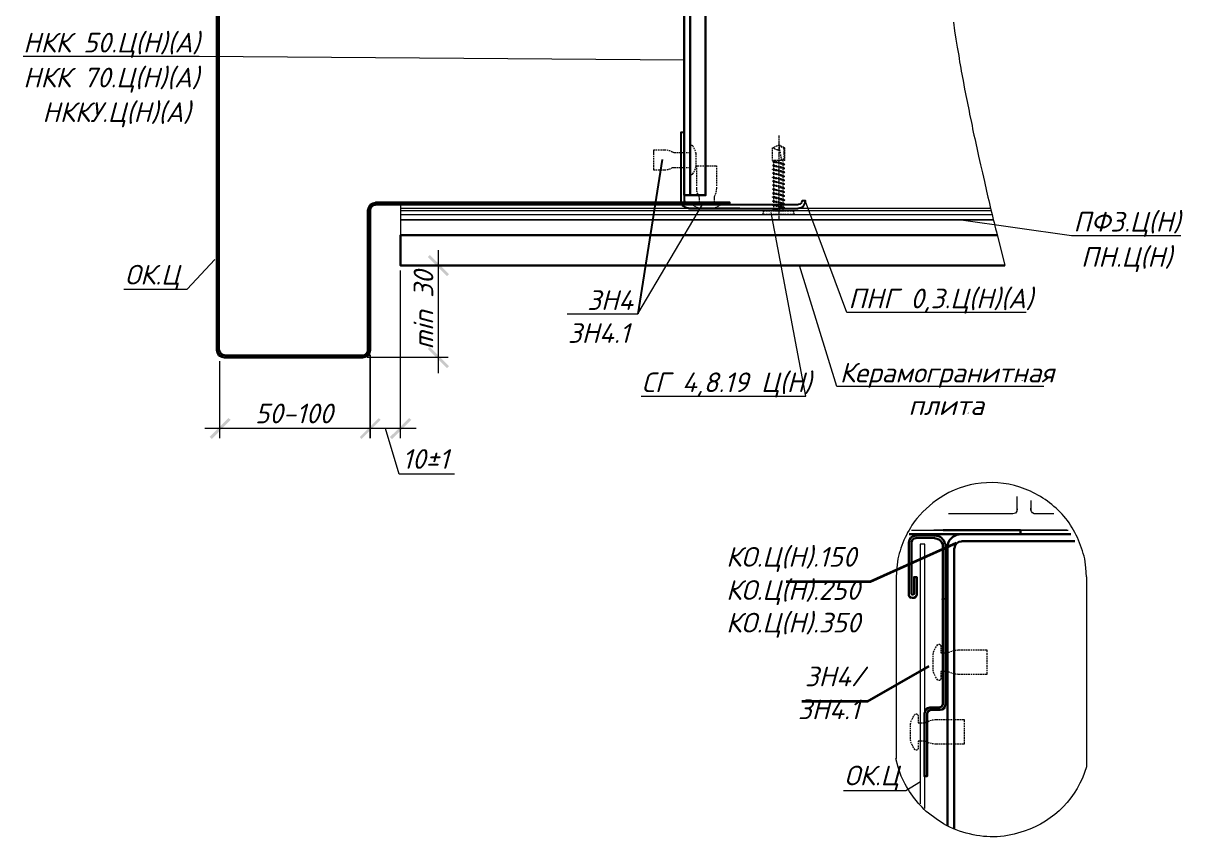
# Model space of a CAD drawing. Header units: millimetres. Extents: x 31 to 483, y 54 to 677.
# Drawn here: x 68.5 to 437.2, y 53.9 to 312.7 of the extents above; entities that cross this region are included whole.
import ezdxf

# ---------------------------------------------------------------- set-up
doc = ezdxf.new("R2010")
doc.units = ezdxf.units.MM
for name, color, linetype, lineweight in [('Заливка', 7, 'CONTINUOUS', 0), ('Линии 0.09', 7, 'CONTINUOUS', 9), ('Линии 0.13', 7, 'CONTINUOUS', 13), ('Линии 0.18', 7, 'CONTINUOUS', 18), ('Линии 0.25', 7, 'CONTINUOUS', 25), ('Линии 0.30', 7, 'CONTINUOUS', 30), ('Линии 0.35', 7, 'CONTINUOUS', 35), ('Текст', 7, 'CONTINUOUS', 18)]:
    doc.layers.add(name, color=color, linetype=linetype, lineweight=lineweight)
doc.styles.add('GOST', font='isocpeur.ttf', dxfattribs={"oblique": 15})

msp = doc.modelspace()

# ---------------------------------------------------------------- hatches: boundary and pattern name
at = {"layer": 'Заливка'}
h = msp.add_hatch(color=256, dxfattribs=at)
h.dxf.hatch_style = 1
h.paths.add_polyline_path([(203.89, 232.83), (197.12, 238.29), (197.78, 238.95)])
h = msp.add_hatch(color=256, dxfattribs=at)
h.dxf.hatch_style = 1
h.paths.add_polyline_path([(203.24, 232.18), (203.89, 232.83), (197.12, 238.29)])
h = msp.add_hatch(color=256, dxfattribs=at)
h.dxf.hatch_style = 1
h.paths.add_polyline_path([(197.78, 209.68), (197.12, 209.03), (203.89, 203.57)])
h = msp.add_hatch(color=256, dxfattribs=at)
h.dxf.hatch_style = 1
h.paths.add_polyline_path([(197.12, 209.03), (203.89, 203.57), (203.24, 202.91)])
h = msp.add_hatch(color=256, dxfattribs=at)
h.dxf.hatch_style = 1
h.paths.add_polyline_path([(343.46, 199.2), (343.24, 199.09), (343.13, 199.09), (342.92, 198.98), (342.81, 198.98), (343.68, 198.98), (343.79, 199.09)])
h = msp.add_hatch(color=256, dxfattribs=at)
h.dxf.hatch_style = 1
h.paths.add_polyline_path([(365.19, 199.2), (364.98, 199.09), (364.87, 199.09), (364.65, 198.98), (364.54, 198.98), (365.41, 198.98), (365.52, 199.09)])
h = msp.add_hatch(color=256, dxfattribs=at)
h.dxf.hatch_style = 1
h.paths.add_polyline_path([(386.27, 199.2), (386.05, 199.09), (385.94, 199.09), (385.73, 198.98), (385.62, 198.98), (386.49, 198.98), (386.6, 199.09)])
h = msp.add_hatch(color=256, dxfattribs=at)
h.dxf.hatch_style = 1
h.paths.add_polyline_path([(369.02, 188.82), (368.8, 188.71), (368.69, 188.6), (368.36, 188.6), (369.24, 188.6), (369.34, 188.71)])
h = msp.add_hatch(color=256, dxfattribs=at)
h.dxf.hatch_style = 1
h.paths.add_polyline_path([(133.78, 187.08), (128.43, 180.41), (127.77, 181.07)])
h = msp.add_hatch(color=256, dxfattribs=at)
h.dxf.hatch_style = 1
h.paths.add_polyline_path([(134.44, 186.53), (133.78, 187.08), (128.43, 180.41)])
h = msp.add_hatch(color=256, dxfattribs=at)
h.dxf.hatch_style = 1
h.paths.add_polyline_path([(175.5, 181.07), (176.04, 180.41), (181.51, 187.08)])
h = msp.add_hatch(color=256, dxfattribs=at)
h.dxf.hatch_style = 1
h.paths.add_polyline_path([(181.51, 187.08), (176.04, 180.41), (175.5, 181.07)])
h = msp.add_hatch(color=256, dxfattribs=at)
h.dxf.hatch_style = 1
h.paths.add_polyline_path([(176.04, 180.41), (181.51, 187.08), (182.16, 186.53)])
h = msp.add_hatch(color=256, dxfattribs=at)
h.dxf.hatch_style = 1
h.paths.add_polyline_path([(182.16, 186.53), (181.51, 187.08), (176.04, 180.41)])
h = msp.add_hatch(color=256, dxfattribs=at)
h.dxf.hatch_style = 1
h.paths.add_polyline_path([(185.11, 181.07), (185.76, 180.41), (191.22, 187.08)])
h = msp.add_hatch(color=256, dxfattribs=at)
h.dxf.hatch_style = 1
h.paths.add_polyline_path([(185.76, 180.41), (191.22, 187.08), (191.88, 186.53)])

# ---------------------------------------------------------------- linework, layer by layer
at = {"layer": 'Линии 0.09'}
for p, q in [((200.51, 201.38), (200.51, 240.48)), ((188.49, 180.74), (188.49, 234.04)), ((203.57, 235.56), (190.02, 235.56)), ((131.05, 180.74), (131.05, 205.2)), ((203.57, 206.3), (177.9, 206.3)), ((193.41, 183.8), (173.97, 183.8)), ((406.69, 76.01), (406.69, 136.62))]:
    msp.add_line(p, q, dxfattribs=at)
for points in [[(364.32, 312.99), (364.65, 310.26), (365.09, 307.64), (365.52, 305.02), (365.96, 302.4, 0.013344), (367.38, 294.43), (367.82, 291.7, -0.002041), (369.45, 283.73), (370, 281.1, 0.011717), (371.75, 273.02), (372.29, 270.4), (372.95, 267.67), (373.49, 265.05), (374.15, 262.32, 0.009672), (377.97, 246.27), (380.59, 235.56)], [(406.59, 136.62), (406.37, 139.46), (406.04, 142.3, 0.105905), (400.03, 155.19, 0.109773), (388.78, 163.81, 0.245855), (361.26, 162.5, 0.082763), (352.64, 155.19, 0.108863), (346.63, 142.3), (346.3, 139.46), (346.08, 136.62), (346.08, 78.85)], [(406.59, 76.12, -0.244503), (386.82, 55.7, -0.150878), (369.45, 54.82, -0.075907), (361.15, 57.99), (358.75, 59.63), (356.35, 61.38, -0.106551), (347.72, 73.17), (346.74, 76.01), (345.97, 78.85)]]:
    msp.add_lwpolyline(points, format="xyb", dxfattribs=at)
for points in [[(68.47, 302.18), (124.39, 302.18), (278.7, 300.98)], [(241.46, 220.27), (263.96, 220.27), (284.49, 255)], [(387.47, 220.71), (330.36, 220.71), (317.25, 255.99)], [(264.94, 194.06), (317.36, 194.06), (306.33, 252.49)], [(436.62, 245.07), (401.89, 245.07), (365.96, 250.09)], [(100.47, 228.03), (120.57, 228.03), (129.41, 237.53)], [(393.04, 197.12), (327.19, 197.12), (315.29, 235.56)], [(205.64, 169.27), (188.06, 169.27), (183.69, 183.8), (126.25, 183.8)], [(355.15, 62.9), (355.15, 147), (353.73, 147), (353.73, 64.43)], [(329.37, 68.69), (349.14, 68.69), (353.84, 71.53)]]:
    msp.add_lwpolyline(points, dxfattribs=at)
msp.add_lwpolyline([(178.78, 207.17), (178.78, 180.74)], close=True, dxfattribs=at)
at = {"layer": 'Линии 0.13'}
for p, q in [((308.73, 276.95), (308.73, 275.97)), ((281.98, 272.59), (281.76, 273.02)), ((306.77, 272.59), (306.77, 272.91)), ((308.73, 275.75), (308.73, 275.53)), ((308.73, 275.32), (308.73, 274.01)), ((308.73, 273.79), (308.73, 273.46)), ((308.73, 273.24), (308.73, 272.04)), ((310.7, 272.59), (310.7, 272.91)), ((268.87, 271.28), (268.87, 270.84)), ((268.87, 270.51), (268.87, 270.07)), ((268.87, 269.75), (268.87, 269.31)), ((270.07, 272.26), (269.64, 272.26)), ((270.84, 272.26), (270.4, 272.26)), ((271.6, 272.26), (271.17, 272.26)), ((272.8, 272.26), (271.82, 272.26)), ((276.74, 271.49), (276.19, 271.49)), ((277.5, 271.49), (276.95, 271.49)), ((278.26, 271.49), (277.72, 271.49)), ((279.03, 271.49), (278.48, 271.49)), ((279.68, 271.49), (279.25, 271.49)), ((280.56, 272.7), (280.56, 272.15)), ((282.31, 271.93), (282.09, 272.37)), ((282.52, 270.07), (282.52, 270.51)), ((282.52, 269.31), (282.52, 269.75)), ((306.77, 271.82), (306.77, 272.37)), ((306.77, 271.06), (306.77, 271.6)), ((306.77, 270.29), (306.77, 270.84)), ((306.77, 269.64), (306.77, 270.07)), ((308.73, 271.71), (308.73, 271.49)), ((308.73, 271.28), (308.73, 269.96)), ((308.73, 269.75), (308.73, 269.53)), ((308.73, 269.31), (308.73, 268)), ((309.94, 269.31), (309.61, 269.31)), ((310.48, 272.26), (310.48, 272.8)), ((310.48, 271.49), (310.48, 272.04)), ((310.48, 270.84), (310.48, 271.28)), ((310.48, 270.07), (310.48, 270.51)), ((310.48, 269.31), (310.48, 269.75)), ((310.7, 271.82), (310.7, 272.37)), ((310.7, 271.06), (310.7, 271.6)), ((310.7, 270.29), (310.7, 270.84)), ((310.7, 269.64), (310.7, 270.07)), ((310.7, 268.98), (310.7, 269.31)), ((268.87, 268.98), (268.87, 268.55)), ((268.87, 268.33), (268.87, 267.78)), ((268.87, 267.56), (268.87, 267.02)), ((269.64, 266.03), (270.07, 266.03)), ((270.4, 266.03), (270.84, 266.03)), ((271.17, 266.03), (271.6, 266.03)), ((271.82, 266.03), (272.8, 266.03)), ((273.13, 266.14), (273.57, 266.14)), ((276.19, 266.8), (276.74, 266.8)), ((276.95, 266.8), (277.5, 266.8)), ((277.72, 266.8), (278.26, 266.8)), ((278.48, 266.8), (279.03, 266.8)), ((279.25, 266.8), (279.68, 266.8)), ((280.56, 266.14), (280.56, 265.71)), ((281.76, 265.27), (281.98, 265.71)), ((282.09, 265.92), (282.31, 266.47)), ((282.52, 268.55), (282.52, 268.98)), ((282.52, 267.78), (282.52, 268.33)), ((282.74, 266.14), (282.74, 266.58)), ((282.74, 265.38), (282.74, 265.82)), ((283.72, 267.34), (284.16, 267.34)), ((284.49, 267.34), (284.93, 267.34)), ((285.14, 267.34), (285.69, 267.34)), ((285.91, 267.34), (286.46, 267.34)), ((286.67, 267.34), (287.22, 267.34)), ((287.44, 267.34), (287.98, 267.34)), ((288.97, 266.58), (288.97, 266.14)), ((288.97, 265.82), (288.97, 265.38)), ((306.77, 268.76), (307.2, 268.76)), ((306.77, 266.25), (307.2, 266.25)), ((306.77, 266.25), (307.2, 266.25)), ((307.2, 268.76), (307.2, 268.98)), ((307.2, 268.11), (307.2, 268.44)), ((307.2, 267.56), (307.2, 267.89)), ((307.2, 266.8), (307.2, 267.13)), ((307.53, 267.13), (307.2, 267.13)), ((307.2, 266.25), (307.2, 266.58)), ((307.2, 265.6), (307.2, 265.92)), ((307.86, 268.98), (307.31, 268.98)), ((308.62, 268.98), (308.08, 268.98)), ((308.73, 267.78), (308.73, 267.56)), ((308.73, 267.23), (308.73, 266.03)), ((308.73, 265.82), (308.73, 265.49)), ((309.39, 268.98), (308.84, 268.98)), ((310.04, 268.98), (309.61, 268.98)), ((310.15, 266.8), (309.94, 266.8)), ((310.15, 268.65), (310.15, 268.98)), ((310.15, 268), (310.15, 268.33)), ((310.15, 267.34), (310.15, 267.67)), ((310.7, 267.67), (310.15, 267.67)), ((310.15, 266.8), (310.15, 267.13)), ((310.15, 266.03), (310.15, 266.36)), ((310.15, 265.49), (310.15, 265.82)), ((310.7, 267.78), (310.26, 267.78)), ((310.7, 268.98), (310.37, 268.98)), ((282.74, 264.61), (282.74, 265.16)), ((282.74, 263.85), (282.74, 264.4)), ((282.74, 263.08), (282.74, 263.63)), ((282.74, 262.32), (282.74, 262.87)), ((282.74, 261.67), (282.74, 262.1)), ((288.97, 265.16), (288.97, 264.61)), ((288.97, 264.4), (288.97, 263.85)), ((288.97, 263.63), (288.97, 263.08)), ((288.97, 262.87), (288.97, 262.32)), ((288.97, 262.1), (288.97, 261.67)), ((306.77, 264.94), (307.2, 264.94)), ((306.77, 264.94), (307.2, 264.94)), ((306.77, 263.74), (307.2, 263.74)), ((306.77, 263.74), (307.2, 263.74)), ((306.77, 262.43), (307.2, 262.43)), ((306.77, 262.43), (307.2, 262.43)), ((307.2, 264.94), (307.2, 265.27)), ((307.2, 263.74), (307.2, 264.07)), ((307.2, 263.08), (307.2, 263.41)), ((307.2, 262.43), (307.2, 262.76)), ((307.2, 261.77), (307.2, 262.21)), ((308.73, 265.27), (308.73, 264.07)), ((308.73, 263.74), (308.73, 263.52)), ((308.73, 263.3), (308.73, 261.99)), ((310.15, 263.96), (309.94, 263.96)), ((310.15, 262.98), (309.94, 262.98)), ((310.15, 264.83), (310.15, 265.16)), ((310.15, 264.18), (310.15, 264.5)), ((310.15, 263.52), (310.15, 263.96)), ((310.15, 262.98), (310.15, 263.3)), ((310.15, 262.32), (310.15, 262.65)), ((310.15, 261.67), (310.15, 261.99)), ((282.74, 260.9), (282.74, 261.34)), ((282.74, 259.7), (282.74, 260.57)), ((288.97, 261.34), (288.97, 260.9)), ((306.77, 261.23), (307.2, 261.23)), ((306.77, 261.23), (307.2, 261.23)), ((307.2, 261.23), (307.2, 261.56)), ((307.2, 260.57), (307.2, 260.9)), ((307.2, 259.92), (307.2, 260.35)), ((307.53, 259.92), (307.2, 259.92)), ((307.2, 259.26), (307.2, 259.7)), ((307.2, 258.72), (307.2, 259.04)), ((307.2, 258.06), (307.2, 258.39)), ((308.73, 261.77), (308.73, 261.56)), ((308.73, 261.23), (308.73, 260.03)), ((308.73, 259.81), (308.73, 259.48)), ((308.73, 259.26), (308.73, 258.06)), ((310.15, 261.45), (309.94, 261.45)), ((310.15, 260.46), (309.94, 260.46)), ((310.15, 258.93), (309.94, 258.93)), ((310.15, 261.01), (310.15, 261.45)), ((310.15, 260.46), (310.15, 260.79)), ((310.15, 259.81), (310.15, 260.14)), ((310.15, 258.5), (310.15, 258.93)), ((310.15, 257.95), (310.15, 258.28)), ((282.41, 254.24), (281.98, 254.46)), ((282.31, 255.66), (282.85, 255.66)), ((288.86, 255.66), (289.29, 255.66)), ((289.62, 254.46), (289.19, 254.24)), ((306.77, 257.41), (307.2, 257.41)), ((306.77, 257.41), (307.2, 257.41)), ((306.77, 254.89), (307.2, 254.89)), ((306.77, 254.89), (307.2, 254.89)), ((307.2, 257.41), (307.2, 257.73)), ((307.53, 257.41), (307.2, 257.41)), ((307.2, 256.75), (307.2, 257.08)), ((307.2, 256.2), (307.2, 256.53)), ((307.2, 255.55), (307.2, 255.88)), ((307.2, 254.89), (307.2, 255.22)), ((307.53, 254.89), (307.2, 254.89)), ((307.2, 254.24), (307.2, 254.57)), ((307.53, 254.57), (307.2, 254.57)), ((308.73, 257.73), (308.73, 257.52)), ((308.73, 257.3), (308.73, 255.99)), ((308.73, 255.77), (308.73, 255.55)), ((308.73, 255.22), (308.73, 254.02)), ((310.15, 257.95), (309.94, 257.95)), ((310.15, 255.44), (309.94, 255.44)), ((310.15, 255.11), (309.94, 255.11)), ((310.15, 257.3), (310.15, 257.62)), ((310.15, 256.64), (310.15, 257.08)), ((310.15, 255.99), (310.15, 256.31)), ((310.15, 255.44), (310.15, 255.77)), ((310.15, 255.11), (310.59, 255.11)), ((310.15, 254.78), (310.15, 255.11)), ((310.15, 254.24), (310.15, 254.57)), ((283.07, 253.91), (282.63, 254.13)), ((284.93, 253.69), (284.49, 253.69)), ((285.69, 253.69), (285.25, 253.69)), ((286.46, 253.69), (285.91, 253.69)), ((287.22, 253.69), (286.67, 253.69)), ((288.97, 254.13), (288.53, 253.91)), ((305.13, 252.93), (304.69, 252.93)), ((305.13, 251.84), (304.69, 251.84)), ((305.89, 252.93), (305.46, 252.93)), ((305.89, 251.84), (305.46, 251.84)), ((306.66, 252.93), (306.22, 252.93)), ((306.66, 251.84), (306.22, 251.84)), ((307.42, 252.93), (306.99, 252.93)), ((307.42, 251.84), (306.99, 251.84)), ((307.2, 253.69), (307.2, 254.02)), ((307.2, 252.93), (307.2, 253.26)), ((308.19, 252.93), (307.64, 252.93)), ((308.19, 251.84), (307.64, 251.84)), ((308.95, 252.93), (308.41, 252.93)), ((308.95, 251.84), (308.41, 251.84)), ((308.73, 253.8), (308.73, 253.47)), ((308.73, 251.73), (308.73, 251.51)), ((308.73, 251.29), (308.73, 250.42)), ((309.72, 252.93), (309.17, 252.93)), ((309.72, 251.84), (309.17, 251.84)), ((310.48, 252.93), (309.94, 252.93)), ((310.48, 251.84), (309.94, 251.84)), ((310.15, 253.47), (310.15, 253.8)), ((310.15, 252.93), (310.15, 253.26)), ((311.14, 252.93), (310.7, 252.93)), ((311.14, 251.84), (310.7, 251.84)), ((311.9, 252.93), (311.46, 252.93)), ((311.9, 251.84), (311.46, 251.84)), ((312.67, 252.93), (312.23, 252.93)), ((312.67, 251.84), (312.23, 251.84)), ((358.64, 114.01), (358.86, 114.45)), ((357.88, 111.07), (357.88, 111.5)), ((357.88, 110.3), (357.88, 110.74)), ((357.99, 112.59), (358.21, 113.14)), ((358.31, 113.36), (358.53, 113.8)), ((360.28, 114.12), (360.28, 113.58)), ((360.28, 113.36), (360.28, 112.81)), ((360.94, 112.38), (361.48, 112.38)), ((363.34, 112.81), (363.78, 112.92)), ((363.99, 113.03), (364.54, 113.14)), ((364.76, 113.25), (365.19, 113.25)), ((366.72, 113.36), (367.27, 113.36)), ((367.49, 113.36), (368.03, 113.36)), ((368.25, 113.36), (368.8, 113.36)), ((369.02, 113.36), (369.56, 113.36)), ((369.78, 113.36), (370.22, 113.36)), ((370.55, 113.36), (370.98, 113.36)), ((371.31, 113.36), (371.75, 113.36)), ((371.97, 113.36), (372.51, 113.36)), ((372.73, 113.36), (373.28, 113.36)), ((373.49, 113.36), (374.04, 113.36)), ((374.91, 112.27), (374.91, 111.83)), ((374.91, 111.5), (374.91, 111.07)), ((374.91, 110.85), (374.91, 110.3)), ((357.88, 109.54), (357.88, 110.08)), ((357.88, 108.77), (357.88, 109.32)), ((357.88, 108.01), (357.88, 108.55)), ((357.88, 107.24), (357.88, 107.79)), ((374.91, 110.08), (374.91, 109.54)), ((374.91, 109.32), (374.91, 108.77)), ((374.91, 108.55), (374.91, 108.01)), ((374.91, 107.79), (374.91, 107.35)), ((374.91, 107.03), (374.91, 106.59)), ((358.21, 105.71), (357.99, 106.26)), ((358.53, 105.06), (358.31, 105.5)), ((358.86, 104.4), (358.64, 104.84)), ((360.28, 106.04), (360.28, 105.5)), ((360.28, 105.28), (360.28, 104.73)), ((361.48, 106.48), (360.94, 106.48)), ((363.78, 105.93), (363.34, 106.04)), ((364.54, 105.71), (363.99, 105.82)), ((365.19, 105.61), (364.76, 105.61)), ((367.27, 105.5), (366.72, 105.5)), ((368.03, 105.5), (367.49, 105.5)), ((368.8, 105.5), (368.25, 105.5)), ((369.56, 105.5), (369.02, 105.5)), ((370.22, 105.5), (369.78, 105.5)), ((370.98, 105.5), (370.55, 105.5)), ((371.75, 105.5), (371.31, 105.5)), ((372.51, 105.5), (371.97, 105.5)), ((373.28, 105.5), (372.73, 105.5)), ((374.04, 105.5), (373.49, 105.5)), ((351.43, 91.85), (351.65, 92.28)), ((350.67, 88.9), (350.67, 89.33)), ((350.67, 88.13), (350.67, 88.57)), ((350.78, 90.43), (351, 90.86)), ((353.07, 91.95), (353.07, 91.41)), ((353.07, 91.19), (353.07, 90.64)), ((353.73, 90.21), (354.27, 90.21)), ((356.13, 90.53), (356.57, 90.75)), ((356.79, 90.86), (357.33, 90.97)), ((357.55, 91.08), (357.99, 91.08)), ((359.52, 91.19), (360.06, 91.19)), ((360.28, 91.19), (360.83, 91.19)), ((361.04, 91.19), (361.59, 91.19)), ((361.81, 91.19), (362.36, 91.19)), ((362.57, 91.19), (363.01, 91.19)), ((363.34, 91.19), (363.78, 91.19)), ((364.1, 91.19), (364.54, 91.19)), ((364.76, 91.19), (365.3, 91.19)), ((365.52, 91.19), (366.07, 91.19)), ((366.29, 91.19), (366.83, 91.19)), ((367.71, 90.1), (367.71, 89.66)), ((367.71, 89.33), (367.71, 88.9)), ((367.71, 88.57), (367.71, 88.13)), ((350.67, 87.37), (350.67, 87.8)), ((350.67, 86.6), (350.67, 87.15)), ((350.67, 85.84), (350.67, 86.38)), ((350.67, 85.07), (350.67, 85.62)), ((367.71, 87.91), (367.71, 87.37)), ((367.71, 87.15), (367.71, 86.6)), ((367.71, 86.38), (367.71, 85.84)), ((367.71, 85.62), (367.71, 85.07)), ((367.71, 84.86), (367.71, 84.31)), ((351, 83.54), (350.78, 83.98)), ((351.65, 82.23), (351.43, 82.67)), ((353.07, 83.76), (353.07, 83.33)), ((353.07, 83), (353.07, 82.56)), ((354.27, 84.31), (353.73, 84.31)), ((356.57, 83.65), (356.13, 83.87)), ((357.33, 83.54), (356.79, 83.65)), ((357.99, 83.44), (357.55, 83.44)), ((359.3, 83.33), (358.31, 83.33)), ((360.06, 83.33), (359.52, 83.33)), ((360.83, 83.33), (360.28, 83.33)), ((361.59, 83.33), (361.04, 83.33)), ((362.36, 83.33), (361.81, 83.33)), ((363.01, 83.33), (362.57, 83.33)), ((363.78, 83.33), (363.34, 83.33)), ((364.54, 83.33), (364.1, 83.33)), ((365.3, 83.33), (364.76, 83.33)), ((366.07, 83.33), (365.52, 83.33)), ((366.83, 83.33), (366.29, 83.33))]:
    msp.add_line(p, q, dxfattribs=at)
for points in [[(280.78, 273.68), (280.67, 273.68), (280.67, 273.57), (280.56, 273.46), (280.56, 272.91)], [(306.77, 272.91), (306.77, 273.02), (306.99, 273.02)], [(307.1, 272.8), (306.99, 272.8), (306.99, 272.91), (306.77, 272.91)], [(307.2, 273.13), (307.2, 273.24), (307.31, 273.24), (307.53, 273.35), (307.64, 273.46)], [(307.86, 273.57), (307.97, 273.57), (308.08, 273.68), (308.19, 273.68), (308.3, 273.79)], [(308.52, 273.9), (308.62, 273.9), (308.73, 274.01)], [(309.28, 273.68), (309.17, 273.79), (309.06, 273.79), (308.95, 273.9), (308.84, 273.9), (308.84, 274.01), (308.73, 274.01)], [(308.84, 273.46), (308.84, 273.68), (308.73, 273.79), (308.73, 274.01)], [(309.17, 273.46), (309.06, 273.57), (308.95, 273.57), (308.95, 273.68), (308.73, 273.68)], [(308.95, 272.7), (308.95, 273.13), (308.84, 273.24)], [(309.83, 273.13), (309.61, 273.24), (309.5, 273.35), (309.39, 273.35)], [(309.94, 273.35), (309.72, 273.46), (309.5, 273.57)], [(310.48, 272.8), (310.37, 272.8), (310.37, 272.91), (310.26, 272.91), (310.15, 273.02), (310.04, 273.02)], [(310.7, 272.91), (310.59, 273.02), (310.48, 273.02), (310.37, 273.13), (310.26, 273.13), (310.26, 273.24), (310.15, 273.24)], [(310.7, 272.91), (310.59, 272.91), (310.59, 272.8), (310.48, 272.8)], [(269.42, 272.26), (268.87, 272.26), (268.87, 271.49)], [(273.57, 272.15), (273.24, 272.26), (273.13, 272.26)], [(274.33, 271.93), (274.11, 272.04), (273.79, 272.04)], [(280.56, 271.93), (280.56, 271.49), (280.01, 271.49)], [(282.52, 270.73), (282.52, 271.28), (282.31, 271.6)], [(307.1, 268.98), (306.77, 268.98), (306.77, 269.31)], [(307.75, 272.59), (307.64, 272.59), (307.53, 272.7), (307.31, 272.7)], [(308.52, 272.26), (308.41, 272.26), (308.3, 272.37), (308.08, 272.37), (308.08, 272.48)], [(309.06, 272.04), (308.95, 272.04), (308.95, 272.15), (308.73, 272.15)], [(309.17, 271.93), (309.06, 272.15), (309.06, 272.48)], [(309.28, 271.28), (309.28, 271.49), (309.17, 271.71)], [(309.39, 270.51), (309.39, 270.84), (309.28, 270.95)], [(309.61, 269.75), (309.5, 269.86), (309.5, 270.29)], [(309.72, 268.98), (309.72, 269.2), (309.61, 269.31), (309.61, 269.53)], [(310.7, 268.98), (310.59, 269.09), (310.59, 269.2), (310.48, 269.2), (310.48, 269.31), (310.15, 269.31)], [(268.87, 266.8), (268.87, 266.03), (269.42, 266.03)], [(273.79, 266.25), (274.11, 266.36), (274.33, 266.36)], [(280.01, 266.8), (280.56, 266.8), (280.56, 266.36)], [(282.31, 266.69), (282.52, 267.02), (282.52, 267.56)], [(282.74, 266.91), (282.74, 267.34), (283.4, 267.34)], [(288.2, 267.34), (288.97, 267.34), (288.97, 266.91)], [(307.2, 268.44), (307.1, 268.44), (307.1, 268.55), (306.99, 268.55), (306.88, 268.65), (306.77, 268.65), (307.1, 268.65)], [(307.1, 267.34), (306.99, 267.34), (306.99, 267.45), (306.77, 267.45), (307.1, 267.45), (307.1, 267.56), (307.2, 267.56)], [(307.2, 267.13), (307.2, 267.23), (307.1, 267.23), (306.99, 267.34), (306.77, 267.34)], [(307.1, 266.14), (306.77, 266.14), (306.77, 266.25)], [(307.2, 265.92), (307.1, 265.92), (307.1, 266.03), (306.99, 266.03), (306.88, 266.14), (306.77, 266.14)], [(307.2, 265.92), (307.1, 265.92), (307.1, 266.03), (306.99, 266.03), (306.88, 266.14)], [(307.53, 268.65), (307.42, 268.76), (307.2, 268.76)], [(307.53, 268.33), (307.42, 268.33), (307.42, 268.44), (307.2, 268.44)], [(307.53, 267.45), (307.31, 267.45), (307.31, 267.56), (307.2, 267.56)], [(307.53, 266.14), (307.2, 266.14), (307.2, 266.25)], [(307.53, 265.82), (307.42, 265.92), (307.2, 265.92)], [(307.86, 268.44), (307.64, 268.44), (307.53, 268.55), (307.42, 268.55)], [(307.86, 267.13), (307.86, 267.23), (307.53, 267.23), (307.42, 267.34)], [(307.86, 265.92), (307.64, 265.92), (307.53, 266.03), (307.42, 266.03)], [(308.19, 268.55), (307.86, 268.55), (307.75, 268.65)], [(308.19, 268.22), (307.86, 268.22), (307.75, 268.33)], [(308.19, 267.23), (308.08, 267.34), (307.75, 267.34)], [(308.19, 266.91), (308.08, 267.02), (307.75, 267.02)], [(308.19, 265.92), (308.19, 266.03), (307.75, 266.03)], [(308.19, 265.71), (307.86, 265.71), (307.75, 265.82)], [(308.62, 268.22), (308.3, 268.33), (308.08, 268.33)], [(308.62, 267.02), (308.3, 267.02), (308.19, 267.13), (308.08, 267.13)], [(308.62, 265.71), (308.3, 265.82), (308.08, 265.82)], [(308.95, 268.33), (308.73, 268.44), (308.52, 268.44)], [(308.95, 268), (308.73, 268), (308.52, 268.11)], [(308.95, 267.13), (308.73, 267.13), (308.52, 267.23)], [(308.95, 266.69), (308.73, 266.8), (308.52, 266.91)], [(308.95, 265.82), (308.73, 265.82), (308.52, 265.92)], [(308.95, 265.49), (308.73, 265.49), (308.52, 265.6)], [(309.28, 268.11), (309.06, 268.11), (308.84, 268.22)], [(309.28, 266.8), (309.06, 266.91), (308.84, 266.91)], [(309.28, 265.6), (309.06, 265.6), (308.84, 265.71)], [(309.72, 268.11), (309.61, 268.11), (309.5, 268.22), (309.17, 268.22)], [(309.72, 267.78), (309.61, 267.78), (309.5, 267.89), (309.17, 267.89)], [(309.72, 266.91), (309.5, 266.91), (309.39, 267.02), (309.17, 267.02)], [(309.72, 266.58), (309.39, 266.58), (309.28, 266.69), (309.17, 266.69)], [(309.72, 265.6), (309.61, 265.6), (309.5, 265.71), (309.17, 265.71)], [(310.04, 267.89), (309.94, 267.89), (309.72, 268), (309.61, 268)], [(310.04, 266.69), (309.72, 266.69), (309.61, 266.8)], [(310.15, 268), (310.04, 268), (310.04, 268.11), (309.94, 268.11)], [(310.15, 267.67), (310.04, 267.67), (309.94, 267.78)], [(310.15, 266.36), (310.15, 266.47), (309.94, 266.47)], [(310.15, 265.49), (310.04, 265.49), (310.04, 265.6), (309.94, 265.6)], [(310.15, 268), (310.37, 268), (310.37, 267.89), (310.48, 267.89), (310.59, 267.78)], [(310.15, 266.36), (310.26, 266.36), (310.26, 266.47), (310.7, 266.47), (310.48, 266.47), (310.48, 266.58), (310.26, 266.58)], [(310.15, 266.36), (310.26, 266.36), (310.26, 266.47), (310.59, 266.47)], [(280.56, 265.38), (280.56, 264.83), (280.78, 264.61)], [(280.99, 264.5), (281.1, 264.5), (281.21, 264.61), (281.32, 264.61), (281.43, 264.72), (281.65, 265.05)], [(307.1, 264.83), (306.99, 264.83), (306.99, 264.94), (306.77, 264.94)], [(307.2, 264.29), (307.2, 264.72), (307.1, 264.72), (306.99, 264.83), (306.77, 264.83)], [(307.1, 263.63), (306.77, 263.63), (306.77, 263.74)], [(307.2, 263.41), (307.1, 263.41), (307.1, 263.52), (306.99, 263.52), (306.88, 263.63), (306.77, 263.63)], [(307.1, 262.32), (306.99, 262.43), (306.77, 262.43)], [(307.2, 262.21), (307.1, 262.21), (306.99, 262.32), (306.77, 262.32)], [(307.53, 264.61), (307.2, 264.61), (307.2, 264.72), (307.1, 264.72), (306.99, 264.83), (306.88, 264.83)], [(307.2, 263.41), (307.1, 263.41), (307.1, 263.52), (306.99, 263.52), (306.88, 263.63)], [(307.2, 262.21), (307.1, 262.21), (306.99, 262.32), (306.88, 262.32)], [(307.53, 264.83), (307.42, 264.94), (307.2, 264.94)], [(307.53, 263.63), (307.31, 263.63), (307.2, 263.74)], [(307.53, 263.3), (307.42, 263.41), (307.2, 263.41)], [(307.53, 262.32), (307.53, 262.43), (307.2, 262.43)], [(307.53, 262.1), (307.31, 262.1), (307.2, 262.21)], [(307.86, 264.61), (307.64, 264.72), (307.53, 264.72), (307.42, 264.83)], [(307.86, 263.41), (307.64, 263.41), (307.53, 263.52), (307.42, 263.52)], [(307.86, 262.1), (307.86, 262.21), (307.53, 262.21), (307.42, 262.32)], [(308.19, 264.72), (307.86, 264.72), (307.75, 264.83)], [(308.19, 264.4), (308.08, 264.5), (307.75, 264.5)], [(308.19, 263.41), (308.08, 263.52), (307.75, 263.52)], [(308.19, 263.19), (307.86, 263.19), (307.75, 263.3)], [(308.19, 262.21), (308.08, 262.21), (307.86, 262.32), (307.75, 262.32)], [(308.19, 261.88), (308.08, 261.99), (307.75, 261.99)], [(308.62, 264.5), (308.3, 264.5), (308.19, 264.61), (308.08, 264.61)], [(308.62, 263.19), (308.3, 263.3), (308.08, 263.3)], [(308.62, 261.99), (308.3, 261.99), (308.19, 262.1), (308.08, 262.1)], [(308.95, 264.5), (308.73, 264.61), (308.52, 264.61)], [(308.95, 264.18), (308.73, 264.29), (308.52, 264.4)], [(308.95, 263.3), (308.73, 263.3), (308.52, 263.41)], [(308.95, 262.98), (308.73, 263.08), (308.52, 263.08)], [(308.95, 261.99), (308.73, 262.1), (308.52, 262.1)], [(308.95, 261.77), (308.73, 261.77), (308.52, 261.88)], [(309.28, 264.29), (309.06, 264.29), (308.84, 264.4)], [(309.28, 262.98), (309.28, 263.08), (309.06, 263.08), (308.84, 263.19)], [(309.28, 261.77), (309.06, 261.77), (308.84, 261.88)], [(309.72, 265.27), (309.61, 265.27), (309.5, 265.38), (309.17, 265.38)], [(309.72, 264.29), (309.61, 264.29), (309.5, 264.4), (309.17, 264.4)], [(309.72, 264.07), (309.39, 264.07), (309.28, 264.18), (309.17, 264.18)], [(309.72, 263.08), (309.5, 263.08), (309.39, 263.19), (309.17, 263.19)], [(309.72, 262.76), (309.61, 262.76), (309.5, 262.87), (309.17, 262.87)], [(309.72, 261.77), (309.61, 261.77), (309.5, 261.88), (309.28, 261.88), (309.17, 261.99)], [(310.04, 265.38), (309.94, 265.38), (309.72, 265.49), (309.61, 265.49)], [(310.04, 264.07), (309.94, 264.07), (309.72, 264.18), (309.61, 264.18)], [(310.04, 262.87), (309.72, 262.87), (309.61, 262.98)], [(310.15, 265.16), (310.04, 265.16), (309.94, 265.27)], [(310.15, 264.18), (310.04, 264.18), (310.04, 264.29), (309.94, 264.29)], [(310.15, 262.65), (310.04, 262.65), (310.04, 262.76), (309.94, 262.76)], [(310.15, 265.16), (310.59, 265.16), (310.59, 265.27), (310.48, 265.27), (310.48, 265.38), (310.37, 265.38), (310.26, 265.49), (310.15, 265.49)], [(310.15, 265.49), (310.37, 265.49), (310.37, 265.38), (310.48, 265.38), (310.59, 265.27)], [(310.15, 265.16), (310.59, 265.16), (310.7, 265.27), (310.37, 265.27), (310.26, 265.38)], [(310.15, 263.96), (310.59, 263.96), (310.48, 263.96), (310.48, 264.07), (310.26, 264.07), (310.26, 264.18), (310.15, 264.18)], [(310.15, 264.18), (310.26, 264.18), (310.26, 264.07), (310.48, 264.07), (310.48, 263.96), (310.59, 263.96), (310.15, 263.96)], [(310.7, 263.96), (310.37, 263.96), (310.26, 264.07)], [(310.7, 262.65), (310.48, 262.65), (310.48, 262.76), (310.26, 262.76)], [(282.85, 258.93), (282.74, 259.26), (282.74, 259.48)], [(283.07, 258.28), (282.96, 258.39), (282.85, 258.72)], [(288.75, 258.72), (288.64, 258.39), (288.53, 258.28)], [(288.86, 259.48), (288.86, 259.26), (288.75, 258.93)], [(288.97, 260.57), (288.97, 260.14), (288.86, 259.7)], [(307.1, 261.12), (306.88, 261.12), (306.77, 261.23)], [(307.2, 260.9), (307.1, 261.01), (306.99, 261.01), (306.88, 261.12), (306.77, 261.12)], [(307.2, 259.7), (307.1, 259.7), (306.99, 259.81), (306.88, 259.81), (306.77, 259.92), (307.2, 259.92)], [(307.1, 259.81), (306.99, 259.92), (306.77, 259.92), (307.2, 259.92)], [(306.77, 258.61), (306.99, 258.61), (307.1, 258.72), (307.2, 258.72)], [(306.77, 258.61), (306.99, 258.61), (307.1, 258.72), (307.2, 258.72)], [(307.1, 258.5), (306.99, 258.61), (306.77, 258.61)], [(307.2, 260.9), (307.1, 261.01), (306.99, 261.01), (306.88, 261.12)], [(307.2, 259.7), (307.1, 259.7), (306.99, 259.81), (306.88, 259.81)], [(307.53, 261.12), (307.31, 261.12), (307.31, 261.23), (307.2, 261.23)], [(307.53, 260.79), (307.42, 260.9), (307.2, 260.9)], [(307.53, 259.59), (307.31, 259.59), (307.31, 259.7), (307.2, 259.7)], [(307.53, 258.61), (307.31, 258.61), (307.31, 258.72), (307.2, 258.72)], [(307.53, 258.28), (307.2, 258.28), (307.2, 258.39)], [(307.86, 260.9), (307.64, 260.9), (307.53, 261.01), (307.42, 261.01)], [(307.86, 259.59), (307.86, 259.7), (307.53, 259.7), (307.42, 259.81)], [(307.86, 258.39), (307.53, 258.39), (307.42, 258.5)], [(308.19, 260.9), (308.08, 261.01), (307.75, 261.01)], [(308.19, 260.68), (308.08, 260.68), (307.86, 260.79), (307.75, 260.79)], [(308.19, 259.7), (308.08, 259.7), (307.86, 259.81), (307.75, 259.81)], [(308.19, 259.37), (308.08, 259.48), (307.75, 259.48)], [(308.19, 258.39), (308.19, 258.5), (307.75, 258.5), (307.75, 258.61)], [(308.19, 258.06), (308.19, 258.17), (307.75, 258.17)], [(308.62, 260.68), (308.3, 260.79), (308.08, 260.79)], [(308.62, 259.48), (308.3, 259.48), (308.19, 259.59), (308.08, 259.59)], [(308.62, 258.17), (308.3, 258.17), (308.19, 258.28), (308.08, 258.28)], [(308.95, 260.79), (308.73, 260.79), (308.52, 260.9)], [(308.95, 260.46), (308.73, 260.57), (308.52, 260.57)], [(308.95, 259.48), (308.73, 259.59), (308.52, 259.59)], [(308.95, 259.26), (308.73, 259.26), (308.52, 259.37)], [(308.95, 258.28), (308.73, 258.28), (308.52, 258.39)], [(309.28, 260.46), (309.28, 260.57), (309.06, 260.57), (308.84, 260.68)], [(309.28, 259.26), (309.06, 259.37), (308.84, 259.37)], [(309.72, 261.56), (309.5, 261.56), (309.39, 261.67), (309.17, 261.67)], [(309.72, 260.57), (309.5, 260.57), (309.39, 260.68), (309.17, 260.68)], [(309.72, 260.25), (309.61, 260.25), (309.5, 260.35), (309.17, 260.35)], [(309.72, 259.26), (309.61, 259.37), (309.28, 259.37), (309.17, 259.48)], [(309.72, 259.04), (309.5, 259.04), (309.39, 259.15), (309.17, 259.15)], [(309.72, 258.06), (309.5, 258.06), (309.39, 258.17), (309.17, 258.17)], [(310.04, 261.56), (309.94, 261.56), (309.72, 261.67), (309.61, 261.67)], [(310.04, 260.35), (309.72, 260.35), (309.61, 260.46)], [(310.04, 259.04), (309.94, 259.15), (309.61, 259.15)], [(310.15, 261.67), (310.04, 261.67), (310.04, 261.77), (309.94, 261.77)], [(310.15, 260.14), (310.04, 260.14), (310.04, 260.25), (309.94, 260.25)], [(310.15, 258.93), (310.59, 258.93), (310.48, 258.93), (310.48, 259.04), (310.37, 259.04), (310.26, 259.15), (310.15, 259.15), (310.04, 259.26), (309.94, 259.26)], [(310.15, 261.45), (310.59, 261.45), (310.48, 261.45), (310.48, 261.56), (310.37, 261.56), (310.26, 261.67), (310.15, 261.67)], [(310.15, 261.67), (310.26, 261.67), (310.37, 261.56), (310.48, 261.56), (310.48, 261.45), (310.59, 261.45), (310.15, 261.45)], [(310.15, 258.93), (310.59, 258.93), (310.48, 258.93), (310.48, 259.04), (310.37, 259.04), (310.26, 259.15), (310.15, 259.15), (310.15, 259.59)], [(310.7, 261.45), (310.37, 261.45), (310.26, 261.56)], [(310.7, 260.14), (310.59, 260.14), (310.48, 260.25), (310.26, 260.25)], [(310.7, 258.93), (310.37, 258.93), (310.37, 259.04), (310.26, 259.04)], [(281.21, 255.44), (281.32, 255.55), (281.43, 255.55), (281.54, 255.66), (282.09, 255.66)], [(281.76, 254.57), (281.43, 254.78), (281.32, 254.78), (281.21, 254.89), (281.21, 255.22)], [(283.07, 255.66), (283.51, 255.66), (283.51, 256.31)], [(288.42, 258.06), (288.31, 257.62), (288.2, 257.41), (288.2, 256.53)], [(288.2, 256.31), (288.2, 255.66), (288.53, 255.66)], [(289.51, 255.66), (290.06, 255.66), (290.17, 255.55), (290.28, 255.55), (290.39, 255.44)], [(290.5, 255.22), (290.39, 255.11), (290.39, 254.89), (290.28, 254.78), (289.84, 254.57)], [(307.1, 257.3), (306.77, 257.3), (306.77, 257.41)], [(307.2, 255.88), (307.1, 255.88), (306.99, 255.99), (306.88, 255.99), (306.77, 256.1), (306.99, 256.1), (307.1, 256.2), (307.2, 256.2)], [(307.2, 255.88), (307.1, 255.88), (306.99, 255.99), (306.88, 255.99), (306.77, 256.1), (306.88, 256.1), (306.99, 256.2), (307.2, 256.2)], [(307.1, 255.99), (306.99, 256.1), (306.77, 256.1)], [(307.1, 254.78), (306.88, 254.78), (306.77, 254.89)], [(307.53, 256.97), (307.42, 257.08), (307.2, 257.08)], [(307.53, 256.1), (307.42, 256.1), (307.31, 256.2), (307.2, 256.2)], [(307.53, 255.77), (307.31, 255.77), (307.31, 255.88), (307.2, 255.88)], [(307.86, 257.08), (307.64, 257.19), (307.42, 257.19)], [(307.86, 255.88), (307.53, 255.88), (307.42, 255.99)], [(307.86, 254.57), (307.64, 254.68), (307.42, 254.68)], [(308.19, 257.19), (308.08, 257.19), (307.86, 257.3), (307.75, 257.3)], [(308.19, 256.86), (307.86, 256.86), (307.75, 256.97)], [(308.19, 255.88), (308.19, 255.99), (307.75, 255.99), (307.75, 256.1)], [(308.19, 255.55), (308.08, 255.66), (307.75, 255.66)], [(308.19, 254.68), (308.08, 254.68), (307.86, 254.78), (307.75, 254.78)], [(308.19, 254.35), (308.08, 254.35), (307.86, 254.46), (307.75, 254.46)], [(308.62, 256.86), (308.3, 256.97), (308.19, 256.97), (308.08, 257.08)], [(308.62, 255.66), (308.3, 255.77), (308.08, 255.77)], [(308.62, 254.46), (308.19, 254.46), (308.08, 254.57)], [(308.95, 257.95), (308.73, 257.95), (308.52, 258.06)], [(308.95, 256.97), (308.73, 257.08), (308.52, 257.08)], [(308.95, 256.64), (308.73, 256.75), (308.52, 256.75)], [(308.95, 255.77), (308.73, 255.77), (308.52, 255.88)], [(308.95, 255.44), (308.73, 255.44), (308.52, 255.55)], [(308.95, 254.46), (308.73, 254.57), (308.52, 254.57)], [(309.28, 257.95), (309.06, 258.06), (308.84, 258.06)], [(309.28, 256.75), (309.06, 256.75), (308.84, 256.86)], [(309.28, 255.44), (309.06, 255.55), (308.84, 255.55)], [(309.72, 257.73), (309.61, 257.73), (309.5, 257.84), (309.17, 257.84)], [(309.72, 256.86), (309.28, 256.86), (309.17, 256.97)], [(309.72, 256.42), (309.61, 256.42), (309.5, 256.53), (309.17, 256.53)], [(309.72, 255.55), (309.5, 255.55), (309.39, 255.66), (309.17, 255.66)], [(309.72, 255.22), (309.5, 255.22), (309.39, 255.33), (309.17, 255.33)], [(309.72, 254.35), (309.39, 254.35), (309.28, 254.46), (309.17, 254.46)], [(310.04, 257.84), (309.72, 257.84), (309.61, 257.95)], [(310.04, 256.53), (309.94, 256.53), (309.72, 256.64), (309.61, 256.64)], [(310.04, 255.33), (309.72, 255.33), (309.61, 255.44)], [(310.15, 257.62), (310.04, 257.62), (310.04, 257.73), (309.94, 257.73)], [(310.15, 256.64), (310.15, 256.75), (309.94, 256.75)], [(310.15, 256.31), (310.04, 256.31), (310.04, 256.42), (309.94, 256.42)], [(310.15, 256.31), (310.48, 256.31), (310.48, 256.42), (310.59, 256.42), (310.48, 256.53), (310.37, 256.53), (310.26, 256.64), (310.15, 256.64)], [(310.15, 256.64), (310.37, 256.64), (310.37, 256.53), (310.59, 256.53), (310.59, 256.42)], [(310.15, 256.31), (310.48, 256.31), (310.59, 256.42), (310.7, 256.42), (310.37, 256.42), (310.37, 256.53), (310.26, 256.53)], [(310.15, 255.11), (310.7, 255.11), (310.59, 255.11), (310.59, 255.22), (310.26, 255.22)], [(310.7, 257.62), (310.59, 257.62), (310.48, 257.73), (310.26, 257.73)], [(284.16, 253.69), (283.72, 253.69), (283.29, 253.8)], [(288.31, 253.8), (287.87, 253.69), (287.44, 253.69)], [(304.47, 252.93), (303.82, 252.93), (303.82, 252.49)], [(304.47, 251.84), (303.82, 251.84), (303.82, 252.27)], [(307.2, 253.47), (306.88, 253.47), (306.77, 253.58), (306.66, 253.58)], [(307.75, 253.47), (307.64, 253.47), (307.53, 253.58), (307.2, 253.58)], [(307.75, 253.15), (307.53, 253.15), (307.42, 253.26), (307.2, 253.26)], [(307.86, 253.26), (307.75, 253.26), (307.64, 253.37), (307.42, 253.37)], [(308.52, 253.26), (308.3, 253.37), (307.97, 253.37), (307.97, 253.47)], [(308.62, 252.93), (308.41, 252.93), (308.19, 253.04), (308.08, 253.04)], [(308.62, 253.04), (308.41, 253.15), (308.19, 253.15), (308.19, 253.26)], [(308.95, 254.13), (308.73, 254.24), (308.52, 254.24)], [(309.17, 253.15), (309.06, 253.15), (308.84, 253.26), (308.73, 253.26), (308.73, 252.05)], [(309.28, 254.24), (309.06, 254.24), (308.84, 254.35)], [(309.39, 252.93), (309.17, 252.93), (308.84, 253.04)], [(309.72, 253.91), (309.61, 254.02), (309.28, 254.02), (309.17, 254.13)], [(310.04, 252.93), (309.83, 252.93), (309.72, 253.04), (309.39, 253.04)], [(310.04, 254.02), (309.94, 254.13), (309.61, 254.13)], [(310.15, 254.13), (310.15, 254.24), (309.94, 254.24)], [(310.15, 253.8), (310.04, 253.8), (310.04, 253.91), (309.94, 253.91)], [(310.59, 254.02), (310.48, 254.02), (310.37, 254.13), (310.15, 254.13)], [(310.15, 253.8), (310.48, 253.8), (310.48, 253.91), (310.59, 253.91), (310.59, 254.02), (310.48, 254.02), (310.37, 254.13), (310.15, 254.13)], [(310.15, 253.8), (310.48, 253.8), (310.59, 253.91), (310.7, 253.91), (310.48, 253.91), (310.37, 254.02), (310.26, 254.02)], [(313.54, 252.49), (313.54, 252.93), (312.88, 252.93)], [(313.54, 252.27), (313.54, 251.84), (312.88, 251.84)], [(358.97, 114.67), (359.19, 115), (359.3, 115), (359.3, 115.11), (359.41, 115.11)], [(359.63, 115.22), (359.95, 115.22), (359.95, 115.11), (360.06, 115.11)], [(360.17, 114.89), (360.28, 114.78), (360.28, 114.34)], [(357.88, 111.83), (357.88, 112.05), (357.99, 112.38)], [(360.28, 112.59), (360.28, 112.38), (360.72, 112.38)], [(361.7, 112.38), (362.57, 112.38), (362.68, 112.49), (363.12, 112.7)], [(365.52, 113.25), (365.85, 113.36), (366.51, 113.36)], [(374.26, 113.36), (374.91, 113.36), (374.91, 112.59)], [(357.99, 106.48), (357.88, 106.81), (357.88, 107.03)], [(359.41, 103.75), (359.3, 103.75), (359.3, 103.86), (359.19, 103.86), (358.97, 104.19)], [(360.06, 103.75), (359.95, 103.75), (359.95, 103.64), (359.63, 103.64)], [(360.28, 104.51), (360.28, 104.08), (360.17, 103.97)], [(360.72, 106.48), (360.28, 106.48), (360.28, 106.26)], [(363.12, 106.15), (362.68, 106.37), (362.57, 106.48), (361.7, 106.48)], [(366.51, 105.5), (365.85, 105.5), (365.52, 105.61)], [(374.91, 106.26), (374.91, 105.5), (374.26, 105.5)], [(352.42, 93.05), (352.53, 93.05), (352.64, 92.94), (352.74, 92.94), (352.85, 92.83)], [(352.96, 92.72), (352.96, 92.61), (353.07, 92.5), (353.07, 92.17)], [(350.67, 89.55), (350.67, 89.88), (350.78, 90.21)], [(351.11, 91.19), (351.22, 91.41), (351.33, 91.63)], [(353.07, 90.43), (353.07, 90.21), (353.51, 90.21)], [(354.49, 90.21), (355.37, 90.21), (355.48, 90.32), (355.91, 90.53)], [(358.31, 91.08), (358.64, 91.19), (359.3, 91.19)], [(367.05, 91.19), (367.71, 91.19), (367.71, 90.32)], [(350.78, 84.31), (350.67, 84.64), (350.67, 84.86)], [(351.33, 82.89), (351.22, 83.11), (351.11, 83.33)], [(352.2, 81.58), (352.09, 81.58), (351.98, 81.69), (351.76, 82.02)], [(352.85, 81.58), (352.74, 81.58), (352.64, 81.47), (352.42, 81.47)], [(353.07, 82.34), (353.07, 81.91), (352.96, 81.8)], [(353.51, 84.31), (353.07, 84.31), (353.07, 84.09)], [(367.71, 84.09), (367.71, 83.33), (367.05, 83.33)]]:
    msp.add_lwpolyline(points, dxfattribs=at)
for points in [[(281.65, 273.24, 0.312388), (280.99, 273.79)], [(275.97, 271.49, -0.162265), (275.1, 271.6), (274.88, 271.6), (274.55, 271.82)], [(274.55, 266.47, -0.19781), (275.43, 266.8), (275.97, 266.8)], [(283.51, 256.53, 0.162252), (283.4, 257.41), (283.4, 257.62), (283.18, 258.06)], [(351.76, 92.5, 0.16231), (352.09, 92.94), (352.2, 92.94)], [(355.91, 83.98), (355.48, 84.2), (355.37, 84.2, 0.236041), (354.49, 84.31)]]:
    msp.add_lwpolyline(points, format="xyb", dxfattribs=at)
for points in [[(310.15, 266.8), (310.26, 266.8), (310.26, 266.69), (310.37, 266.69), (310.48, 266.58), (310.59, 266.58), (310.48, 266.58), (310.37, 266.69), (310.26, 266.69), (310.26, 266.8)], [(310.15, 262.98), (310.26, 262.98), (310.26, 262.87), (310.37, 262.87), (310.48, 262.76), (310.59, 262.76), (310.48, 262.76), (310.37, 262.87), (310.26, 262.87), (310.26, 262.98)], [(310.15, 262.65), (310.59, 262.65)], [(307.2, 258.39), (307.1, 258.39), (306.99, 258.5), (306.77, 258.5), (306.99, 258.5), (307.1, 258.39)], [(310.15, 260.46), (310.26, 260.46), (310.26, 260.35), (310.37, 260.35), (310.48, 260.25), (310.59, 260.25), (310.48, 260.25), (310.37, 260.35), (310.26, 260.35), (310.26, 260.46)], [(310.15, 260.14), (310.59, 260.14)], [(307.2, 257.08), (307.1, 257.08), (307.1, 257.19), (306.99, 257.19), (306.88, 257.3), (306.77, 257.3), (306.88, 257.3), (306.99, 257.19), (307.1, 257.19), (307.1, 257.08)], [(307.2, 254.57), (307.1, 254.68), (306.99, 254.68), (306.88, 254.78), (306.77, 254.78), (306.88, 254.78), (306.99, 254.68), (307.1, 254.68)], [(310.15, 257.95), (310.26, 257.95), (310.26, 257.84), (310.37, 257.84), (310.48, 257.73), (310.59, 257.73), (310.48, 257.73), (310.37, 257.84), (310.26, 257.84), (310.26, 257.95)], [(310.15, 257.62), (310.59, 257.62)], [(310.15, 255.44), (310.26, 255.44), (310.26, 255.33), (310.48, 255.33), (310.48, 255.22), (310.59, 255.22), (310.48, 255.33), (310.26, 255.33), (310.26, 255.44)], [(307.2, 253.58), (306.77, 253.58)], [(307.2, 253.26), (307.1, 253.26), (307.1, 253.37), (306.88, 253.37), (306.77, 253.47), (306.88, 253.37), (307.1, 253.37), (307.1, 253.26)]]:
    msp.add_lwpolyline(points, close=True, dxfattribs=at)
at = {"layer": 'Линии 0.18'}
for p, q in [((188.49, 255), (188.49, 245.28)), ((376.22, 253.69), (188.49, 253.69)), ((376.33, 253.04), (188.49, 253.04)), ((376.66, 251.73), (188.49, 251.73)), ((384.52, 157.59), (384.52, 162.18)), ((388.89, 160.87), (388.89, 157.81)), ((351, 151.47), (400.8, 151.47)), ((400.36, 151.47), (358.1, 151.47))]:
    msp.add_line(p, q, dxfattribs=at)
msp.add_lwpolyline([(188.49, 250.09), (376.99, 250.09)], close=True, dxfattribs=at)
msp.add_lwpolyline([(384.52, 158.24), (384.42, 157.48), (383.98, 156.82), (383.21, 156.61), (362.68, 156.61)], dxfattribs=at)
msp.add_lwpolyline([(396.21, 156.61), (389.99, 156.61, -0.356172), (388.89, 158.46)], format="xyb", dxfattribs=at)
at = {"layer": 'Линии 0.25'}
for p, q in [((271.71, 269.31), (263.96, 220.27)), ((314.96, 254.89), (280.01, 254.89)), ((296.39, 253.69), (314.96, 253.69))]:
    msp.add_line(p, q, dxfattribs=at)
for points in [[(278.81, 256.1), (278.81, 277.94), (277.61, 277.94), (277.61, 256.1)], [(280.01, 253.8), (279.14, 254.02), (278.37, 254.46), (277.94, 255.22), (277.72, 256.1)], [(280.01, 255), (279.47, 255.11), (279.03, 255.55), (278.92, 256.1)], [(316.05, 256.1), (315.94, 255.55), (315.5, 255.11), (314.96, 255)]]:
    msp.add_lwpolyline(points, dxfattribs=at)
msp.add_lwpolyline([(314.96, 253.8), (315.83, 254.02), (316.6, 254.46, 0.151365), (317.25, 256.2), (316.16, 256.2), (316.16, 256.1)], format="xyb", dxfattribs=at)
msp.add_lwpolyline([(280.01, 253.69), (296.39, 253.69)], close=True, dxfattribs=at)
at = {"layer": 'Линии 0.30'}
for p, q in [((280.56, 441.42), (280.56, 257.95)), ((358.42, 149.84), (352.31, 149.84)), ((358.42, 148.96), (352.31, 148.96)), ((366.83, 147.98), (402.87, 147.98)), ((360.94, 147), (360.94, 95.89)), ((361.81, 95.89), (361.81, 147.1)), ((364.54, 56.35), (364.54, 145.69)), ((360.83, 129.63), (360.83, 129.41)), ((361.7, 129.85), (361.7, 129.41))]:
    msp.add_line(p, q, dxfattribs=at)
for points in [[(180.52, 254.89), (179.87, 254.78), (179.32, 254.35), (178.88, 253.8), (178.78, 253.15), (178.78, 208.7), (178.56, 207.83), (178.12, 206.95), (177.25, 206.51), (176.37, 206.3), (132.47, 206.3), (131.6, 206.51), (130.72, 206.95), (130.29, 207.83), (130.07, 208.7), (130.07, 459.11), (130.72, 459.11), (130.72, 208.7)], [(278.7, 441.42), (278.7, 257.95), (285.47, 257.95), (285.47, 441.31)], [(132.47, 206.95), (176.37, 206.95), (177.03, 207.06), (177.57, 207.5), (178.01, 208.04), (178.12, 208.7), (178.12, 253.15), (178.34, 254.02), (178.78, 254.89), (179.65, 255.33), (180.52, 255.55)], [(180.52, 255.66), (293.12, 255.66), (293.12, 255), (180.52, 255)], [(378.19, 245.28), (188.49, 245.28), (188.49, 235.56), (380.59, 235.56)], [(350.23, 150.16), (385.62, 150.16), (385.62, 151.47), (361.04, 151.47)], [(351.43, 130.83), (351.76, 131.16), (351.76, 136.51), (352.64, 136.51), (352.64, 130.72)], [(352.53, 130.72), (352.31, 130.18), (351.76, 129.96), (351, 129.96)], [(360.83, 95.89), (360.61, 95.34), (360.06, 95.12)], [(355.04, 93.37), (355.04, 73.17), (355.91, 73.17), (355.91, 93.37)], [(356.02, 93.37), (356.24, 93.92), (356.79, 94.14)]]:
    msp.add_lwpolyline(points, dxfattribs=at)
for points in [[(132.47, 207.06, -0.388355), (130.83, 208.7)], [(352.31, 149.73, 0.399989), (350.12, 147.54), (350.12, 130.72), (350.34, 130.18), (350.89, 129.96)], [(351.43, 130.72), (351, 131.16), (351, 147.65, -0.414212), (352.31, 148.85)], [(358.31, 148.85, -0.342143), (360.83, 147)], [(358.42, 149.73, -0.357151), (361.59, 147.1)], [(401.67, 150.16), (366.83, 150.16, 0.337553), (362.46, 146.89), (362.36, 145.69), (362.36, 57.44)], [(364.65, 145.69, -0.399989), (366.83, 147.87)], [(361.7, 95.89, -0.388357), (360.06, 94.25), (356.79, 94.25)], [(360.06, 95.01), (356.79, 95.01, 0.388347), (355.15, 93.37)]]:
    msp.add_lwpolyline(points, format="xyb", dxfattribs=at)
at = {"layer": 'Линии 0.35'}
for points in [[(365.19, 147.32), (337.78, 134.98), (311.14, 134.98)], [(356.46, 108.23), (336.91, 96.98), (316.05, 96.98)]]:
    msp.add_lwpolyline(points, dxfattribs=at)

# ---------------------------------------------------------------- texts
at = {"layer": 'Текст', "style": 'GOST', "oblique": 15}
for s, p in [('НКК 50.Ц(Н)(А)', (68.47, 303.36)), ('НКК 70.Ц(Н)(А)', (68.47, 292.26)), ('НККУ.Ц(Н)(А)', (74.59, 281.25)), ('ПФ3.Ц(Н)', (402.44, 246.39)), ('ПН.Ц(Н)', (404.84, 235.2)), ('ОК.Ц', (100.8, 229.56)), ('ПНГ 0,3.Ц(Н)(А)', (330.9, 222)), ('ЗН4', (247.8, 221.46)), ('ЗН4.1', (241.68, 210.99)), ('Керамогранитная', (328.17, 198.43)), ('СГ 4,8.19 Ц(Н)', (265.16, 195.34)), ('плита', (350.01, 188.06)), ('50-100', (142.19, 185.42)), ('10±1', (189.04, 170.95)), ('КО.Ц(Н).150', (292.02, 139.82)), ('КО.Ц(Н).250', (292.02, 129.27)), ('КО.Ц(Н).350', (292.02, 118.89)), ('ЗН4/', (317.03, 101.78)), ('ЗН4.1', (314.85, 91.32)), ('ОК.Ц', (329.59, 70.29))]:
    msp.add_text(s, height=6.25, dxfattribs=at).set_placement(p)
msp.add_text('min 30', height=6.25, rotation=90, dxfattribs=at).set_placement((198.89, 208.92))

doc.saveas('drawing.dxf')
